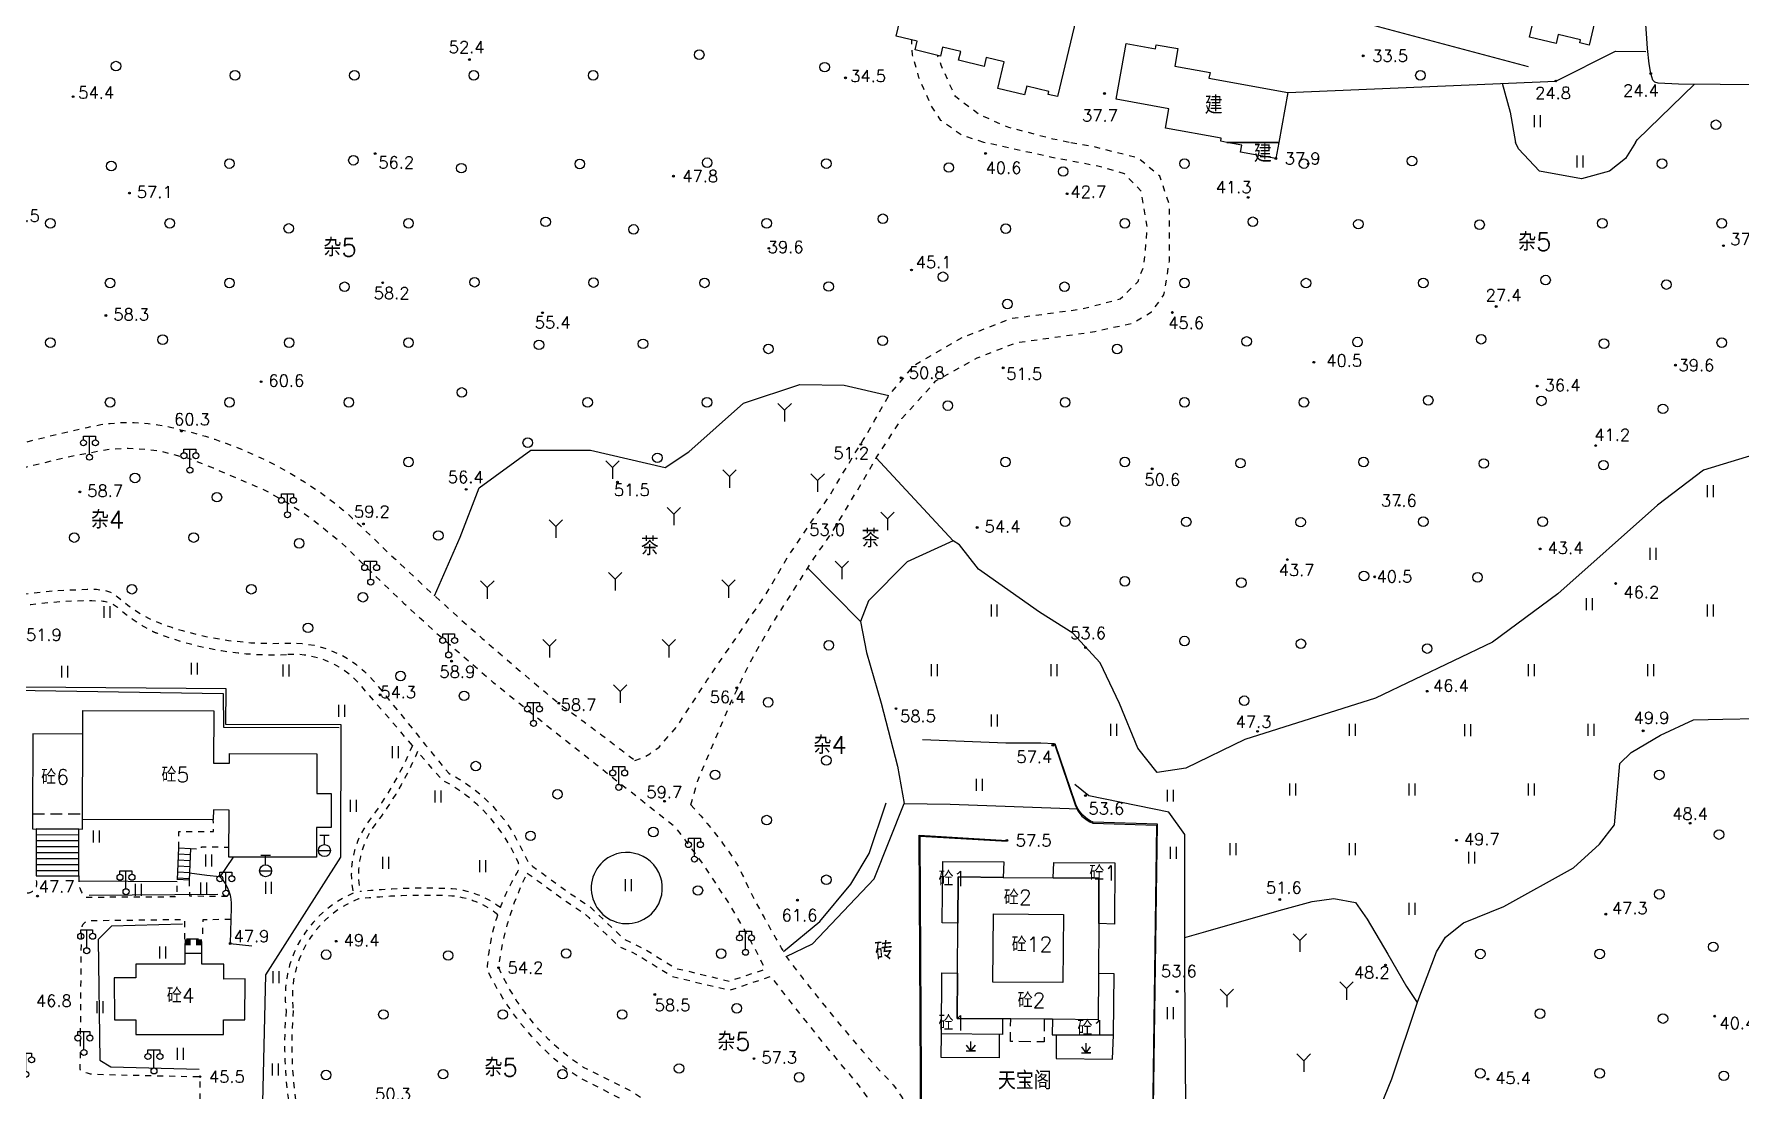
# Model space of a CAD drawing. Extents: x 115374 to 116875, y 149866 to 152432.
# Drawn here: x 115658.3 to 115944.2, y 151841.1 to 152018.1 of the extents above; entities that cross this region are included whole.
import ezdxf
from ezdxf.enums import TextEntityAlignment as Align

# ---------------------------------------------------------------- set-up
doc = ezdxf.new("R2010")
doc.units = 0
doc.header["$MEASUREMENT"] = 0
doc.header["$PDMODE"] = 32
doc.header["$PDSIZE"] = 0.3
doc.linetypes.add('X5', pattern=[3, 2, -1])
doc.linetypes.add('X6', pattern=[2, 1, -1])
doc.layers.get('0').update_dxf_attribs({"linetype": 'CONTINUOUS'})
for name, color, linetype in [('BOUND', 7, 'CONTINUOUS'), ('DLDW', 14, 'CONTINUOUS'), ('DLSS', 5, 'CONTINUOUS'), ('DMTZ', 5, 'CONTINUOUS'), ('GCD', 1, 'CONTINUOUS'), ('GXYZ', 2, 'CONTINUOUS'), ('JMD', 6, 'CONTINUOUS'), ('SXSS', 5, 'CONTINUOUS'), ('YZH', 2, 'CONTINUOUS'), ('ZBTZ', 5, 'CONTINUOUS')]:
    doc.layers.add(name, color=color, linetype=linetype)
doc.styles.add('HZ', font='rs.shx', dxfattribs={"bigfont": 'hztxt.shx'})
doc.linetypes.add('X19', pattern='A,4.5,[145,symbolx.shx,S=1,R=0,X=0,Y=1],4.5,-0.5,[146,symbolx.shx,S=1,R=0,X=0,Y=0],-0.5', length=10)
doc.linetypes.add('X20', pattern='A,4.5,[145,symbolx.shx,S=1,R=0,X=0,Y=0],4.5,-0.5,[146,symbolx.shx,S=1,R=0,X=0,Y=0],-0.5', length=10)
doc.linetypes.add('X33', pattern='A,2,[150,symbolx.shx,S=1,R=0,X=0,Y=1],1e-11', length=2)
doc.linetypes.add('X34', pattern='A,2,[150,symbolx.shx,S=1,R=0,X=0,Y=0],1e-11', length=2)
doc.linetypes.add('X35', pattern='A,2,[4,symbolt.shx,S=1,R=0,X=0,Y=0],2,[28,symbolt.shx,S=1,R=0,X=0,Y=0],1e-11', length=4)
doc.linetypes.add('X36', pattern='A,2,[4,symbolt.shx,S=1,R=180,X=0,Y=0],2,[28,symbolt.shx,S=1,R=180,X=0,Y=0],1e-11', length=4)
doc.linetypes.add('X4', pattern='A,0,-1e-09,[149,symbolx.shx,S=0.15,R=0,X=0,Y=0],-1.6', length=1.6)
doc.linetypes.add('X49', pattern='A,0,[5,symbolt.shx,S=1,R=0,X=0,Y=0],-10', length=10)

# ---------------------------------------------------------------- blocks, each defined once
blk = doc.blocks.new('GC121')
for p, q in [((-0.5, -0.64), (-0.5, 1.36)), ((-0.5, -0.64), (-0.5, 0.86)), ((0.5, -0.64), (0.5, 1.36))]:
    blk.add_line(p, q)
blk = doc.blocks.new('GC122')
blk.add_circle((0, 0), 0.8)
blk = doc.blocks.new('GC097')
for p, q in [((-1, 2.92), (-1, 3.52)), ((-1, 3.52), (1, 3.52)), ((0, 0.52), (0, 3.52)), ((1, 3.52), (1, 2.92))]:
    blk.add_line(p, q)
for centre in [(-1, 2.42), (1, 2.42), (0.01, 0)]:
    blk.add_circle(centre, 0.5)
blk = doc.blocks.new('GC133')
for p, q in [((-0.81, 2.59), (0.79, 2.59)), ((-0.01, 0.99), (-0.01, 2.59)), ((-1.01, -0.01), (0.99, -0.01))]:
    blk.add_line(p, q)
blk.add_circle((-0.01, -0.01), 1)
blk = doc.blocks.new('GC271')
at = {"const_width": 1}
blk.add_lwpolyline([(-0.5, 0), (0.5, 0)], dxfattribs=at)
blk = doc.blocks.new('GC124')
for p, q in [((0, -0.8), (-0.75, 0.2)), ((0, -0.8), (0, 0.8)), ((0, -0.8), (0.75, 0.2)), ((-0.8, -0.8), (0.75, -0.8)), ((0.8, -0.8), (0, -0.8))]:
    blk.add_line(p, q)
blk = doc.blocks.new('GC178')
at = {"linetype": 'Continuous'}
for p, q in [((-1.13, 1.44), (0, 0.31)), ((0, 0.31), (1.13, 1.44)), ((0, 0.31), (0, -1.57))]:
    blk.add_line(p, q, dxfattribs=at)

msp = doc.modelspace()

# ---------------------------------------------------------------- linework, layer by layer
at = {"layer": 'BOUND', "linetype": 'Continuous', "flags": 128}
for points, elevation in [([(115665.83, 151877.12), (115665.82, 151884.94), (115658.65, 151884.95), (115658.68, 151877.11)], 47.82), ([(115682.32, 151876.47), (115682.55, 151881.77), (115684.51, 151881.67), (115684.28, 151876.36)], 47.84)]:
    msp.add_lwpolyline(points, close=True, dxfattribs=dict(at, elevation=elevation))
at = {"layer": 'DLSS', "linetype": 'X6', "flags": 128}
for points, elevation in [([(115817.4, 152000), (115813.63, 152001.23), (115810.24, 152003.68), (115808.75, 152005.89), (115807.34, 152008.99), (115806.54, 152010.88), (115805.45, 152014.67), (115805.33, 152017.16)], 58.98), ([(115831.69, 152000), (115829, 152000.55), (115821.62, 152002.49), (115816.75, 152004.58), (115812.65, 152007.67), (115810.28, 152012.92), (115809.67, 152014.59)], 58.39), ([(115758.95, 151896.45), (115760.4, 151896.93), (115761.44, 151897.54), (115763.02, 151898.67), (115765.89, 151901.96), (115771.03, 151909.84), (115780.83, 151924.14), (115784.61, 151930.59), (115788.74, 151936.7), (115791.25, 151940.28), (115795.55, 151947.44), (115797.17, 151950.04), (115799.13, 151953.4), (115801.52, 151957.58), (115805.81, 151962.71), (115813.81, 151967.31), (115822.03, 151970.5), (115833.85, 151972.09), (115840.28, 151973.78), (115843.25, 151976.67), (115844.24, 151979.33), (115844.82, 151985.63), (115843.79, 151991.81), (115841, 151994.73), (115836.52, 151996.02), (115828.81, 151997.48), (115817.4, 152000)], 58.98), ([(115768.34, 151888.99), (115769.44, 151892.89), (115774.99, 151906.04), (115778.14, 151912.65), (115781.62, 151918.77), (115788.94, 151930.26), (115791.91, 151934.52), (115793.68, 151937.44), (115796.8, 151942.66), (115799.4, 151947.16), (115803.71, 151953.75), (115809.39, 151960.05), (115816.28, 151963.88), (115822.83, 151966.43), (115836.04, 151968.31), (115842.28, 151969.71), (115845.52, 151971.58), (115847.59, 151974.45), (115848.52, 151980.09), (115848.5, 151989.53), (115846.9, 151994.32), (115843.27, 151997.37), (115835.66, 151999.3), (115831.69, 152000)], 58.39), ([(115682.55, 151881.77), (115682.55, 151884.51), (115686.42, 151884.55), (115688.39, 151884.5), (115688.33, 151886.53)], 47.84), ([(115684.51, 151881.67), (115686.35, 151881.62), (115686.36, 151881.98), (115690.95, 151881.92)], 48.24), ([(115684.28, 151876.36), (115684.34, 151873.74), (115691.19, 151873.67)], 48.24)]:
    msp.add_lwpolyline(points, dxfattribs=dict(at, elevation=elevation))
for points, elevation in [([(115585.4, 151974.2), (115597.13, 151952.57, 0.185849), (115620.93, 151943.41, 0.02104), (115633.55, 151942.65, -0.033672), (115669.49, 151952.72, -0.101047), (115682.16, 151952.04, -0.098009), (115706.38, 151941.25, -0.039452), (115712.82, 151935.9, 0.021082), (115746.2, 151906.02, -0.007992), (115758.95, 151896.45, -0.047387)], 58.39), ([(115600.53, 151900.99, 0.113454), (115612.92, 151914.35, 0.057936), (115637.86, 151917.56, 0.025233), (115646.31, 151920.12, -0.07896), (115669.47, 151923.19, -0.163772), (115672.42, 151921.98, 0.056404), (115677.93, 151918.18, 0.045463), (115678.97, 151917.75, 0.103665), (115700.84, 151914.19, 7.722329)], 52.62), ([(115721.68, 151898.95), (115713.45, 151908.52, 0.243606), (115700.84, 151914.19, -0.658086)], 52.62), ([(115721.68, 151898.95, -0.063189), (115714.42, 151886.35, 0.214561), (115711.79, 151874.17, 0.223522)], 54), ([(115722.55, 151897.93, -0.060601), (115715.39, 151885.63, 0.213603), (115712.95, 151874.46, 0.223382)], 54), ([(115736.42, 151871.77, -0.045767), (115739.21, 151877.58, 0.232459), (115739.44, 151879.28, 0.174275), (115726.65, 151893.16), (115722.55, 151897.93, 0.243606)], 52.62), ([(115768.34, 151888.99, -0.047387), (115776.45, 151878.45, 0.024869), (115781.25, 151868.94, -0.001923), (115784.3, 151863.58, 0.020923), (115800.19, 151844.2, -0.17624), (115805.91, 151833.86, 0.004799), (115806.23, 151802.7), (115806.68, 151802.59, 0.103758)], 58.39), ([(115636.11, 151886.5), (115636.11, 151884.58), (115640.01, 151884.58), (115640.44, 151875.14), (115657.14, 151874.24, 0.46983), (115658.75, 151876.1), (115658.68, 151877.11)], 49.66), ([(115665.83, 151877.12), (115665.82, 151876.19, 0.222207), (115666.93, 151873.53), (115682.23, 151873.62), (115682.32, 151876.47)], 47.84), ([(115711.79, 151874.17, 0.33477), (115700.53, 151854.55, 0.344621)], 54.03), ([(115735.99, 151870.57, 0.172495), (115727.1, 151873.77, 0.035753), (115712.63, 151873.22, 0.343535), (115701.73, 151854.51)], 54.03), ([(115736.42, 151871.77, 0.164907), (115727.12, 151874.97, 0.034605), (115712.95, 151874.46, 0.343647)], 54.03), ([(115683.55, 151866.48), (115683.59, 151869.75), (115667.7, 151869.55, 0.426836), (115666.19, 151867.94), (115665.99, 151844.67, 0.153034), (115668.85, 151843.84), (115686.1, 151843.45), (115686.06, 151839.35)], 46.36), ([(115789.98, 151790.47, -0.086861), (115779.75, 151806.99, -0.040391), (115786, 151821.61, 0.240161), (115779.93, 151830.48, 0.045281), (115764.18, 151836.34, -0.054988), (115757.15, 151839.44), (115749.36, 151843.45), (115747.52, 151844.71, -0.114483), (115734.25, 151861.33, -0.066939), (115735.99, 151870.57, 0.232459)], 52.62), ([(115700.53, 151854.55, 0.100708), (115703.59, 151827.9, -0.11618), (115704.51, 151813.84, -0.115468)], 48.21), ([(115701.73, 151854.51, 0.100992), (115704.73, 151828.26, -0.114868), (115705.73, 151813.81, -0.115554)], 48.21)]:
    msp.add_lwpolyline(points, format="xyb", dxfattribs=dict(at, elevation=elevation))
at = {"layer": 'DLSS', "linetype": 'X6', "elevation": 52.62, "flags": 128}
for points in [[(115601.06, 151903.71), (115602.57, 151904.77), (115604.28, 151906.15), (115605.88, 151907.65), (115607.21, 151909.07), (115608.36, 151910.47), (115609.72, 151912.37), (115610.84, 151914.23), (115611.53, 151915.52), (115611.81, 151916.04), (115613.63, 151916.1), (115615.5, 151916.19), (115617.55, 151916.33), (115620.03, 151916.53), (115624.54, 151917.03), (115628.99, 151917.69), (115633.42, 151918.51), (115638.55, 151919.68), (115642.55, 151920.82), (115646.15, 151922.02), (115648.91, 151922.79), (115653.24, 151923.76), (115656.31, 151924.29), (115661.8, 151924.91), (115667.22, 151925.12), (115668.76, 151925.11), (115670.27, 151924.94), (115671.12, 151924.62), (115672.23, 151923.91), (115674.02, 151922.46), (115675.66, 151921.33), (115677.46, 151920.26), (115679.41, 151919.42), (115681.37, 151918.74), (115683.16, 151918.19), (115687.1, 151917.2), (115690.89, 151916.54), (115694.63, 151916.16), (115698.07, 151916.04), (115701.12, 151916.11), (115703.22, 151916.04), (115705.25, 151915.73), (115707.53, 151915.09), (115709.8, 151914.1), (115710.91, 151913.47), (115712.22, 151912.57), (115713.69, 151911.35), (115715.14, 151909.84), (115715.97, 151908.82), (115717.24, 151907.25), (115719.18, 151904.86), (115720.93, 151902.7), (115722.31, 151900.99), (115723.9, 151899.02), (115725.91, 151896.55), (115727.17, 151894.99), (115727.79, 151894.28), (115729.66, 151893.24), (115731.39, 151892.08), (115733.15, 151890.7), (115734.87, 151889.07), (115737.13, 151886.44), (115738.54, 151884.37), (115740.4, 151880.75), (115741.15, 151879.19), (115741.85, 151878.68), (115743.88, 151877.21), (115746.55, 151875.27), (115748.17, 151874.1), (115750.03, 151872.86), (115751.48, 151871.88), (115752.7, 151870.72), (115754.03, 151869.45), (115756.67, 151866.94), (115757.14, 151866.49), (115760.92, 151864.62), (115763.33, 151863.13), (115765.73, 151861.64), (115766.02, 151861.53), (115767.4, 151861.26), (115769.91, 151860.61), (115770.87, 151860.39), (115772.68, 151859.96), (115774.81, 151859.46), (115780.32, 151861.31), (115780.79, 151861.47), (115780.12, 151862.82), (115779.01, 151865), (115777.28, 151868.16), (115774.79, 151872.39), (115770.86, 151878.39), (115769.01, 151880.98), (115767.39, 151883.14), (115765.86, 151885.1), (115764.25, 151886.39), (115759.82, 151889.91), (115752.43, 151895.77), (115744.21, 151902.23), (115735.28, 151909.45), (115726.04, 151917.45), (115720.38, 151922.64), (115714.18, 151928.61), (115709.83, 151932.89), (115704.19, 151937.33), (115700.73, 151939.59), (115696.79, 151941.8), (115688.36, 151945.4), (115684.38, 151946.97), (115679.53, 151948.22), (115677.4, 151948.52), (115674.09, 151948.7), (115670.87, 151948.55), (115664.3, 151947.32), (115657.81, 151945.77), (115649.59, 151943.56), (115642.2, 151941.32), (115635.79, 151939.17), (115628.45, 151936.49), (115623.74, 151934.57), (115619.83, 151931.63), (115614, 151926.37), (115609.14, 151921.63), (115606.33, 151918.72), (115603.38, 151914.73), (115602.2, 151911.83), (115601.4, 151908.65), (115601.08, 151905.9), (115601.05, 151904.39), (115601.06, 151903.91)], [(115740.93, 151877.55), (115742.54, 151876.38), (115744.95, 151874.63), (115746.53, 151873.49), (115747.66, 151872.69), (115748.89, 151871.87), (115750.54, 151870.77), (115751.22, 151870.13), (115752.91, 151868.52), (115754.16, 151867.33), (115755.07, 151866.46), (115756.32, 151865.27), (115757.49, 151864.74), (115759.25, 151863.94), (115761.53, 151862.53), (115763.22, 151861.49), (115765.28, 151860.22), (115766.19, 151860), (115768.35, 151859.49), (115770.09, 151859.08), (115772.51, 151858.51), (115774.88, 151857.95), (115776.09, 151858.36), (115778.02, 151859.01), (115779.88, 151859.64), (115781.71, 151860.25), (115782.86, 151858.75), (115786.38, 151854.23), (115790.85, 151848.67), (115793.21, 151845.82), (115796.31, 151842.16), (115797.81, 151840.07), (115799.14, 151837.16), (115799.75, 151834.52), (115799.89, 151832.39), (115799.77, 151828.13), (115799.49, 151824.15), (115798.86, 151818.74), (115798.23, 151814.9), (115796.98, 151809.1), (115795.39, 151803.37), (115793.36, 151797.45), (115792.2, 151794.53), (115791.15, 151792.09), (115789.4, 151793.92), (115787.27, 151796.53), (115785.5, 151799.18), (115784.08, 151801.75), (115782.95, 151804.26), (115782.03, 151806.81), (115782.71, 151808.86), (115783.81, 151811.84), (115785.4, 151815.62), (115786.47, 151817.89), (115787.57, 151820.06), (115788.18, 151821.19), (115788.07, 151822.51), (115786.97, 151826.19), (115785.41, 151828.7), (115782.53, 151831.36), (115780.75, 151832.37), (115779.41, 151832.97), (115777.92, 151833.62), (115775.85, 151834.46), (115773.09, 151835.5), (115771.27, 151836.13), (115768.18, 151837.11), (115765.99, 151837.73), (115764.03, 151838.24), (115762.68, 151838.64), (115760.14, 151839.78), (115758.13, 151841.13), (115755.41, 151842.49), (115750.36, 151845.01), (115748.33, 151846.39), (115746.36, 151847.98), (115744.49, 151849.7), (115742.84, 151851.42), (115741.56, 151852.9), (115740.14, 151854.75), (115739.09, 151856.28), (115737.89, 151858.24), (115736.7, 151860.49), (115736.13, 151861.71), (115736.38, 151863.4), (115736.85, 151865.91), (115737.25, 151867.61), (115737.64, 151869.05), (115738.18, 151870.81), (115738.82, 151872.67), (115739.44, 151874.25), (115740.01, 151875.6), (115740.51, 151876.69)]]:
    msp.add_lwpolyline(points, close=True, dxfattribs=at)
at = {"layer": 'DLSS', "linetype": 'X6', "flags": 128}
msp.add_lwpolyline([(115691.28, 151869.81), (115686.6, 151869.72), (115686.47, 151866.46)], dxfattribs=at)
at = {"layer": 'DMTZ', "linetype": 'X35', "flags": 128}
msp.add_lwpolyline([(115882.65, 152019.66), (115908.62, 152012.74)], dxfattribs=at)
at = {"layer": 'DMTZ', "linetype": 'X33', "elevation": 36.93, "flags": 128}
msp.add_lwpolyline([(115868.33, 152008.35), (115913.22, 152010.28), (115923.25, 152015.29), (115928.33, 152015.2)], dxfattribs=at)
at = {"layer": 'DMTZ', "linetype": 'X36', "flags": 128}
msp.add_lwpolyline([(115616.15, 151902.78), (115630.25, 151902.56), (115630.39, 151908.61), (115689.98, 151907.67), (115690.05, 151902.03), (115709.42, 151901.95)], dxfattribs=at)
at = {"layer": 'DMTZ', "linetype": 'X34', "elevation": 57.43, "flags": 128}
msp.add_lwpolyline([(115829.25, 151899.2), (115826.98, 151899.34), (115821.13, 151899.32), (115807.12, 151899.9)], dxfattribs=at)
at = {"layer": 'DMTZ', "linetype": 'X36', "flags": 128}
for points, elevation in [([(115845, 151794.02), (115845.81, 151834.35), (115846.51, 151885.73), (115835.73, 151886.08, -0.197923), (115832.86, 151889.04), (115829.39, 151899.24)], 57.43), ([(115691.66, 151880.21), (115689.45, 151876.92, -0.210049), (115691.33, 151871.79), (115691.18, 151865.76), (115694.77, 151865.35)], 50.16)]:
    msp.add_lwpolyline(points, format="xyb", dxfattribs=dict(at, elevation=elevation))
at = {"layer": 'DMTZ', "linetype": 'X34', "flags": 128}
for points in [[(115850.07, 151802.72), (115851.26, 151838.4), (115851.1, 151861.43), (115851.1, 151884.02), (115848.44, 151887.78), (115835.01, 151890.5), (115832.68, 151892.4)], [(115783.83, 151864.4), (115789.92, 151869.42), (115795.12, 151875.68), (115798.19, 151880.83), (115801.04, 151889.32)]]:
    msp.add_lwpolyline(points, dxfattribs=at)
at = {"layer": 'DMTZ', "linetype": 'X36', "elevation": 54.97, "flags": 128}
msp.add_lwpolyline([(115807.19, 151803.21), (115806.74, 151883.76), (115821.33, 151882.88)], dxfattribs=at)
at = {"layer": 'DMTZ', "linetype": 'X35', "elevation": 56.59, "flags": 128}
msp.add_lwpolyline([(115755.9, 151880.76, 1.778353), (115763.46, 151873.94, 0.562318), (115755.9, 151880.76, 3.741764)], format="xyb", close=True, dxfattribs=at)
at = {"layer": 'DMTZ', "linetype": 'X35', "flags": 128}
for points, elevation in [([(115689.45, 151876.92), (115687.27, 151877.18), (115684.33, 151877.53)], 50.16), ([(115682.3, 151876.11), (115665.82, 151876.19)], 48.49)]:
    msp.add_lwpolyline(points, dxfattribs=dict(at, elevation=elevation))
at = {"layer": 'GCD', "linetype": 'Continuous'}
for p in [(115731.24, 152013.87, 52.39), (115880.99, 152014.5, 33.45), (115794.25, 152010.82, 34.51), (115929.15, 152011.53, 24.37), (115837.63, 152008.18, 37.73), (115913.22, 152010.28, 24.83), (115664.84, 152007.66, 54.36), (115715.46, 151998.12, 56.22), (115817.71, 151998.15, 40.65), (115866.33, 151997.3, 37.87), (115765.41, 151994.33, 47.8), (115674.28, 151991.51, 57.09), (115831.36, 151991.39, 42.73), (115861.7, 151990.78, 41.3), (115781.42, 151982.25, 39.63), (115941.32, 151982.69, 37.11), (115716.71, 151976.48, 58.18), (115805.31, 151978.62, 45.09), (115670.34, 151970.99, 58.29), (115743.49, 151971.45, 55.4), (115849, 151971.49, 45.59), (115903.25, 151972.5, 27.37), (115820.67, 151962.22, 51.52), (115872.7, 151963.15, 40.54), (115933.28, 151962.66, 39.59), (115696.33, 151959.9, 60.59), (115803.58, 151960.54, 50.82), (115910.13, 151959.16, 36.4), (115683.01, 151951.62, 60.34), (115796.82, 151949.4, 51.16), (115919.92, 151949.19, 41.23), (115845.63, 151945.29, 50.59), (115756.03, 151943.08, 51.51), (115665.98, 151941.43, 58.69), (115730.69, 151941.86, 56.43), (115887.01, 151939.18, 37.58), (115713.48, 151936.07, 59.19), (115792.8, 151936.01, 53.04), (115816.31, 151935.46, 54.45), (115910.62, 151931.87, 43.44), (115868.26, 151930.09, 43.69), (115882.9, 151927.2, 40.54), (115923.27, 151926.08, 46.18), (115834.47, 151915.34, 53.64), (115728.25, 151913.07, 58.87), (115776.04, 151908.61, 56.35), (115891.71, 151908.03, 46.41), (115716.27, 151907.43, 54.25), (115746.2, 151906.02, 58.66), (115802.7, 151905.12, 58.52), (115863.28, 151901.31, 47.28), (115927.87, 151901.4, 49.91), (115828.97, 151898.99, 57.43), (115763.94, 151889.6, 59.68), (115834.43, 151890.54, 53.61), (115935.74, 151885.91, 48.36), (115821.27, 151883.04, 57.54), (115896.6, 151883.06, 49.66), (115658.88, 151873.71, 47.67), (115786.19, 151873.02, 61.55), (115866.99, 151873.14, 51.57), (115921.61, 151870.68, 47.26), (115691.18, 151865.76, 47.93), (115708.93, 151866.13, 49.44), (115884.72, 151862.15, 48.2), (115736.13, 151861.71, 54.21), (115762.29, 151857.22, 58.45), (115849.79, 151857.71, 53.57), (115939.86, 151853.58, 40.42), (115778.92, 151846.48, 57.32), (115686.1, 151843.45, 45.53), (115901.85, 151843.05, 45.4)]:
    msp.add_point(p, dxfattribs=at)
at = {"layer": 'JMD', "linetype": 'Continuous', "flags": 128}
for points in [[(115922.2, 152030.58), (115918.82, 152016.31), (115917.24, 152016.69), (115917.36, 152017.17), (115913.66, 152018.05), (115913.32, 152016.59), (115908.84, 152017.65), (115909.9, 152022.13)], [(115833.14, 152021.93), (115829.75, 152007.67), (115828.18, 152008.04), (115828.29, 152008.53), (115824.6, 152009.4), (115824.25, 152007.94), (115819.78, 152009.01), (115820.84, 152013.48), (115817.82, 152014.2), (115817.48, 152012.74), (115813.19, 152013.75), (115813.54, 152015.21), (115810.52, 152015.93), (115810.18, 152014.47), (115805.9, 152015.49), (115806.24, 152016.95), (115802.74, 152017.78), (115804.29, 152024.41)]]:
    msp.add_lwpolyline(points, dxfattribs=at)
for points in [[(115858.15, 152000), (115857.1, 152000.19), (115857.19, 152000.68), (115847.84, 152002.37), (115848.43, 152005.62), (115839.57, 152007.22), (115841.26, 152016.57), (115846.18, 152015.68), (115846.3, 152016.37), (115849.94, 152015.71), (115849.41, 152012.76), (115855.32, 152011.69), (115855.14, 152010.74), (115868.33, 152008.35), (115866.82, 152000)], [(115866.82, 152000), (115866.33, 151997.3), (115860.43, 151998.37), (115860.64, 151999.55), (115858.15, 152000)], [(115666.42, 151886.49), (115666.46, 151900.86), (115666.47, 151904.82), (115688.41, 151904.76), (115688.39, 151896), (115691.07, 151896), (115691.07, 151897.6), (115705.69, 151897.55), (115705.67, 151890.92), (115708.09, 151890.92), (115708.06, 151885.18), (115705.64, 151885.18), (115705.64, 151880.21), (115690.95, 151880.21), (115690.98, 151888.13), (115688.34, 151888.14), (115688.33, 151886.53)], [(115658.08, 151900.89), (115658.04, 151886.49), (115658.03, 151884.95), (115666.41, 151884.94), (115666.42, 151886.49), (115666.46, 151900.86)], [(115813.07, 151869.16), (115810.44, 151869.24), (115810.54, 151879.52), (115820.77, 151879.42), (115820.68, 151876.84), (115813.14, 151876.91)], [(115829.06, 151876.76), (115829.15, 151879.34), (115839.39, 151879.28), (115839.29, 151869.02), (115836.67, 151869.1), (115836.71, 151876.71)], [(115813.14, 151876.91), (115820.68, 151876.84), (115829.06, 151876.76), (115836.71, 151876.71), (115836.67, 151869.1), (115836.64, 151860.73), (115836.56, 151852.99), (115828.9, 151853.07), (115827.54, 151853.08), (115821.92, 151853.12), (115820.56, 151853.13), (115812.95, 151853.18), (115812.99, 151860.79), (115813.07, 151869.16)], [(115819.02, 151870.71), (115830.75, 151870.61), (115830.65, 151859.2), (115818.93, 151859.29)], [(115683.54, 151864.08), (115683.54, 151862.27), (115675.35, 151862.28), (115675.35, 151859.99), (115671.75, 151859.98), (115671.77, 151852.95), (115675.35, 151852.96), (115675.35, 151850.5), (115690.06, 151850.49), (115690.05, 151852.95), (115693.63, 151852.96), (115693.65, 151859.82), (115690.07, 151859.81), (115690.07, 151862.27), (115686.42, 151862.27), (115686.43, 151864.07)], [(115820.56, 151853.13), (115820.54, 151850.54), (115810.31, 151850.63), (115810.37, 151860.87), (115812.99, 151860.79), (115812.95, 151853.18)], [(115828.9, 151853.07), (115828.88, 151850.48), (115839.15, 151850.43), (115839.26, 151860.65), (115836.64, 151860.73), (115836.56, 151852.99)]]:
    msp.add_lwpolyline(points, close=True, dxfattribs=at)
at = {"layer": 'JMD', "linetype": 'X5', "flags": 128}
msp.add_lwpolyline([(115658.04, 151887.49), (115666.42, 151887.5)], dxfattribs=at)
at = {"layer": 'SXSS', "linetype": 'Continuous', "flags": 128}
msp.add_lwpolyline([(115947.42, 152009.62), (115940.79, 152009.69), (115933.82, 152009.78), (115930.4, 152009.94), (115929.82, 152010.1), (115929.5, 152010.42), (115929.15, 152011.53), (115928.89, 152013.18), (115928.61, 152015.74), (115928.48, 152017.39), (115928.35, 152019.83), (115928.98, 152026.4), (115931.91, 152034.59), (115934.29, 152039.32), (115936.89, 152044.47), (115938.44, 152047.95), (115939.16, 152049.39), (115939.62, 152049.83), (115940.63, 152050.18), (115942.54, 152050.3), (115950.07, 152049.69)], dxfattribs=at)
at = {"layer": 'YZH', "linetype": 'Continuous'}
for p, q in [((115665.82, 151883.94, 47.82), (115658.66, 151883.95, 47.82)), ((115665.82, 151882.94, 47.82), (115658.66, 151882.94, 47.82)), ((115665.83, 151881.94, 47.82), (115658.66, 151881.94, 47.82)), ((115665.83, 151880.94, 47.82), (115658.67, 151880.94, 47.82)), ((115665.83, 151879.94, 47.82), (115658.67, 151879.94, 47.82)), ((115682.46, 151879.77, 47.84), (115684.42, 151879.67, 47.84)), ((115682.51, 151880.77, 47.84), (115684.47, 151880.67, 47.84)), ((115665.83, 151878.94, 47.82), (115658.67, 151878.93, 47.82)), ((115665.83, 151877.94, 47.82), (115658.68, 151877.93, 47.82)), ((115682.33, 151876.77, 47.84), (115684.29, 151876.67, 47.84)), ((115682.38, 151877.77, 47.84), (115684.34, 151877.67, 47.84)), ((115682.42, 151878.77, 47.84), (115684.38, 151878.67, 47.84))]:
    msp.add_line(p, q, dxfattribs=at)
at = {"layer": 'YZH', "linetype": 'X19', "elevation": 55.22, "flags": 128}
msp.add_lwpolyline([(115701.97, 151786.2), (115702.54, 151808.26), (115695.9, 151808.27), (115697.11, 151860.49), (115709.69, 151880.24), (115709.77, 151902.39), (115690.44, 151902.44), (115690.5, 151908.46), (115630, 151908.95), (115629.93, 151902.99), (115615.76, 151903.17), (115615.58, 151888.98), (115605.02, 151876.76), (115604.98, 151866.89)], dxfattribs=at)
at = {"layer": 'YZH', "linetype": 'X20', "elevation": 57.43, "flags": 128}
msp.add_lwpolyline([(115829.25, 151899.2), (115832.72, 151888.99, 0.22569), (115835.7, 151885.93), (115846.35, 151885.59), (115845.36, 151811.57), (115844.85, 151794.03)], format="xyb", dxfattribs=at)
at = {"layer": 'YZH', "linetype": 'Continuous', "flags": 128}
for points, elevation in [([(115665.83, 151877.12), (115665.82, 151884.94), (115658.65, 151884.95), (115658.68, 151877.11)], 47.82), ([(115682.32, 151876.47), (115682.55, 151881.77), (115684.51, 151881.67), (115684.28, 151876.36)], 47.84)]:
    msp.add_lwpolyline(points, dxfattribs=dict(at, elevation=elevation))
at = {"layer": 'YZH', "linetype": 'X20', "elevation": 54.97, "flags": 128}
msp.add_lwpolyline([(115807.04, 151803.21), (115806.59, 151883.93), (115821.27, 151883.04)], dxfattribs=at)
at = {"layer": 'YZH', "linetype": 'X5', "flags": 128}
for points, elevation in [([(115686.43, 151864.07), (115686.43, 151866.48), (115683.55, 151866.48), (115683.54, 151864.08)], 46.91), ([(115827.54, 151853.08), (115827.51, 151849.29), (115821.89, 151849.33), (115821.92, 151853.12)], 57.91)]:
    msp.add_lwpolyline(points, dxfattribs=dict(at, elevation=elevation))
at = {"layer": 'ZBTZ', "linetype": 'X4', "flags": 128}
for points in [[(115904.27, 152009.9), (115905.6, 152005.04), (115906.49, 152000)], [(115926.58, 152000), (115926.87, 152000.43), (115936.46, 152009.74)], [(115926.58, 152000), (115924.92, 151997.29), (115922.21, 151995.17), (115917.52, 151993.91), (115910.53, 151995.16), (115906.97, 151998.9), (115906.49, 152000)], [(116000, 151780.7), (115993.33, 151775.54), (115984.99, 151769.75), (115972.22, 151763.34), (115966.86, 151762.13), (115956.81, 151764.35), (115947.81, 151767.06), (115932.78, 151773.8), (115918.62, 151783.16), (115903.71, 151790.37), (115882.63, 151803.44), (115879.92, 151807.97), (115878.36, 151816.95), (115878.72, 151822.67), (115880.46, 151830.09), (115885.75, 151843.07), (115890.13, 151856.09), (115893.25, 151864.34), (115894.77, 151866.82), (115897.77, 151869.22), (115904.53, 151871.98), (115916.19, 151878.45), (115920.58, 151882.41), (115923.1, 151885.65), (115923.95, 151895.93), (115925.86, 151897.77), (115930.76, 151900.68), (115936.29, 151903.23), (115941.25, 151903.34), (115946.99, 151903.48), (115952.52, 151906.48), (115957.1, 151912.16), (115960.9, 151925.02), (115963.38, 151933.04), (115965.49, 151939.85), (115961.4, 151947.48), (115955.99, 151948.51), (115948.43, 151948.28), (115937.99, 151945.05), (115930.26, 151939.22), (115913.6, 151924.37), (115902.66, 151916.24), (115883.01, 151906.89), (115861.13, 151899.96), (115851.24, 151895.14), (115846.44, 151894.4), (115843.23, 151898.47), (115840.16, 151905.98), (115836.93, 151912.8), (115832.31, 151917.74), (115826.73, 151921.28), (115816.51, 151928.46), (115813.34, 151932.56), (115812.26, 151933.22), (115804.58, 151929.71), (115798.09, 151923.17), (115796.74, 151919.7), (115797.78, 151914.52), (115800.23, 151906.02), (115802.98, 151895.45), (115804.06, 151889.22)], [(115812.26, 151933.22), (115799.4, 151947.16)], [(115796.74, 151919.7), (115787.91, 151928.65)], [(115851.1, 151866.77), (115854.59, 151867.79), (115866.88, 151871.28), (115872.44, 151872.79), (115876.05, 151873.3), (115879.67, 151872.61), (115881.65, 151869.86), (115885.09, 151863.98), (115888.21, 151858.53), (115890.02, 151855.9)]]:
    msp.add_lwpolyline(points, dxfattribs=at)
at = {"layer": 'ZBTZ', "linetype": 'X4', "elevation": 58.39, "flags": 128}
msp.add_lwpolyline([(115725.41, 151924.02), (115729.71, 151933.86), (115732.87, 151942.1), (115741.52, 151948.41), (115751.54, 151948.41), (115764.04, 151945.53), (115768.02, 151948.13), (115777.16, 151956.3), (115786.58, 151959.44), (115794.04, 151959.31), (115801.52, 151957.58)], dxfattribs=at)
at = {"layer": 'ZBTZ', "linetype": 'Continuous', "flags": 128}
for points, elevation in [([(115784.3, 151863.58), (115788.69, 151865.69), (115799.02, 151876.6), (115804.06, 151889.22), (115811.76, 151889.1), (115833.21, 151888.32)], 58.39), ([(115820, 151850.55), (115819.97, 151846.62), (115810.28, 151846.68), (115810.31, 151850.63)], 57.91), ([(115829.54, 151850.48), (115829.52, 151846.51), (115838.95, 151846.37), (115839.15, 151850.43)], 57.44)]:
    msp.add_lwpolyline(points, dxfattribs=dict(at, elevation=elevation))
at = {"layer": 'ZBTZ', "linetype": 'X49', "flags": 128}
for points in [[(115667.53, 151873.84), (115689.08, 151874.05)], [(115683.18, 151869.01), (115671.29, 151868.67), (115669.06, 151866.43), (115669.32, 151846.19), (115671.19, 151845.11), (115685.97, 151844.71)]]:
    msp.add_lwpolyline(points, dxfattribs=at)

# ---------------------------------------------------------------- block references
at = {"layer": 'DLDW', "linetype": 'Continuous'}
for p in [(115667.58, 151947.24, 60.3), (115684.41, 151945.08, 60.03), (115700.75, 151937.6, 59.19), (115714.69, 151926.32, 58.74), (115727.76, 151914.11, 58.86), (115741.97, 151902.64, 58.47), (115756.25, 151891.92, 59.06), (115768.93, 151879.9, 59.9), (115673.7, 151874.44, 47.94), (115690.43, 151874.2), (115667.12, 151864.55, 47.26), (115777.49, 151864.28, 60.5), (115666.65, 151847.5, 46.32), (115678.39, 151844.4, 45.87), (115656.9, 151843.85, 46.15)]:
    msp.add_blockref('GC097', p, dxfattribs=at)
at = {"layer": 'GXYZ', "linetype": 'Continuous'}
for p in [(115706.97, 151881.35, 51.52), (115697.11, 151877.95, 51.07)]:
    msp.add_blockref('GC133', p, dxfattribs=at)
at = {"layer": 'YZH', "linetype": 'Continuous'}
for p, rotation in [((115684.06, 151865.96, 40.87), 359.9141666131042), ((115685.93, 151865.96, 42.9), 179.9141666114367)]:
    msp.add_blockref('GC271', p, dxfattribs=dict(at, rotation=rotation))
at = {"layer": 'ZBTZ', "linetype": 'Continuous'}
for name, p in [('GC122', (115769.74, 152014.69)), ('GC122', (115672.03, 152012.78)), ('GC122', (115691.97, 152011.23)), ('GC122', (115711.97, 152011.23)), ('GC122', (115731.97, 152011.23)), ('GC122', (115751.97, 152011.23)), ('GC122', (115790.75, 152012.61)), ('GC122', (115890.56, 152011.23)), ('GC121', (115910.15, 152003.18)), ('GC122', (115940.07, 152002.95)), ('GC122', (115671.24, 151996.04)), ('GC122', (115691.04, 151996.44)), ('GC122', (115711.81, 151997)), ('GC122', (115749.73, 151996.38)), ('GC122', (115771.07, 151996.59)), ('GC122', (115791.04, 151996.44)), ('GC122', (115811.56, 151995.78)), ('GC122', (115851.04, 151996.44)), ('GC122', (115871.04, 151996.44)), ('GC122', (115889.15, 151996.87)), ('GC121', (115917.3, 151996.43)), ('GC122', (115931.04, 151996.44)), ('GC122', (115729.88, 151995.68)), ('GC122', (115830.71, 151995.12)), ('GC122', (115800.5, 151987.2)), ('GC122', (115661.04, 151986.44)), ('GC122', (115681.04, 151986.44)), ('GC122', (115700.97, 151985.58)), ('GC122', (115721.04, 151986.44)), ('GC122', (115744.02, 151986.68)), ('GC122', (115758.74, 151985.42)), ('GC122', (115781.04, 151986.44)), ('GC122', (115821.09, 151985.54)), ('GC122', (115841.04, 151986.44)), ('GC122', (115862.48, 151986.7)), ('GC122', (115880.17, 151986.3)), ('GC122', (115900.47, 151986.21)), ('GC122', (115921.04, 151986.44)), ('GC122', (115941.04, 151986.44)), ('GC122', (115671.04, 151976.44)), ('GC122', (115691.04, 151976.44)), ('GC122', (115710.32, 151975.81)), ('GC122', (115732.1, 151976.56)), ('GC122', (115752.03, 151976.51)), ('GC122', (115770.63, 151976.45)), ('GC122', (115791.43, 151975.84)), ('GC122', (115810.57, 151977.48)), ('GC122', (115830.93, 151975.81)), ('GC122', (115851.04, 151976.44)), ('GC122', (115871.4, 151976.42)), ('GC122', (115891.04, 151976.44)), ('GC122', (115911.53, 151976.93)), ('GC122', (115931.77, 151976.17)), ('GC122', (115821.37, 151972.92)), ('GC122', (115661.04, 151966.44)), ('GC122', (115679.85, 151966.94)), ('GC122', (115701.04, 151966.44)), ('GC122', (115721.04, 151966.44)), ('GC122', (115742.89, 151966.07)), ('GC122', (115760.32, 151966.24)), ('GC122', (115781.33, 151965.39)), ('GC122', (115800.47, 151966.77)), ('GC122', (115839.75, 151965.37)), ('GC122', (115861.45, 151966.65)), ('GC122', (115880.02, 151966.54)), ('GC122', (115900.74, 151967.01)), ('GC122', (115921.32, 151966.27)), ('GC122', (115941.04, 151966.44)), ('GC122', (115671.04, 151956.44)), ('GC122', (115691.04, 151956.44)), ('GC122', (115711.04, 151956.44)), ('GC122', (115729.96, 151958.1)), ('GC122', (115751.04, 151956.44)), ('GC122', (115771.04, 151956.44)), ('GC122', (115811.39, 151955.89)), ('GC122', (115831.04, 151956.44)), ('GC122', (115851.04, 151956.44)), ('GC122', (115871.04, 151956.44)), ('GC122', (115891.87, 151956.78)), ('GC122', (115910.84, 151956.68)), ('GC178', (115784.05, 151954.79)), ('GC122', (115931.19, 151955.35)), ('GC122', (115741.01, 151949.68)), ('GC122', (115762.73, 151947.15)), ('GC122', (115721.04, 151946.44)), ('GC178', (115755.22, 151945.19)), ('GC178', (115774.81, 151943.68)), ('GC122', (115821.04, 151946.44)), ('GC122', (115841.04, 151946.44)), ('GC122', (115860.41, 151946.25)), ('GC122', (115881.04, 151946.44)), ('GC122', (115901.18, 151946.19)), ('GC122', (115921.23, 151945.92)), ('GC122', (115675.21, 151943.77)), ('GC178', (115789.57, 151943.04)), ('GC121', (115939.18, 151941.2)), ('GC122', (115688.94, 151940.54)), ('GC178', (115745.71, 151935.3)), ('GC178', (115765.49, 151937.4)), ('GC178', (115801.27, 151936.6)), ('GC122', (115831.04, 151936.44)), ('GC122', (115851.33, 151936.41)), ('GC122', (115870.49, 151936.36)), ('GC122', (115891.04, 151936.44)), ('GC122', (115911.04, 151936.44)), ('GC122', (115665.04, 151933.78)), ('GC122', (115685.04, 151933.78)), ('GC122', (115726.03, 151934.12)), ('GC122', (115702.72, 151932.81)), ('GC121', (115929.57, 151930.7)), ('GC178', (115755.66, 151926.49)), ('GC178', (115793.62, 151928.39)), ('GC122', (115881.1, 151927.34)), ('GC122', (115900.13, 151927.12)), ('GC122', (115674.7, 151925.12)), ('GC122', (115694.7, 151925.12)), ('GC178', (115734.23, 151925.1)), ('GC178', (115774.65, 151925.26)), ('GC122', (115841.04, 151926.44)), ('GC122', (115860.56, 151926.22)), ('GC121', (115670.57, 151920.95)), ('GC122', (115713.4, 151923.78)), ('GC121', (115819.18, 151921.2)), ('GC121', (115918.87, 151922.24)), ('GC121', (115939.18, 151921.2)), ('GC122', (115704.2, 151918.65)), ('GC178', (115744.65, 151915.26)), ('GC178', (115764.65, 151915.26)), ('GC122', (115791.45, 151915.73)), ('GC122', (115851.04, 151916.44)), ('GC122', (115870.54, 151915.99)), ('GC122', (115891.7, 151915.18)), ('GC121', (115663.47, 151910.95)), ('GC121', (115685.16, 151911.45)), ('GC121', (115700.52, 151911.14)), ('GC122', (115719.71, 151910.59)), ('GC121', (115809.18, 151911.2)), ('GC121', (115829.18, 151911.2)), ('GC121', (115909.18, 151911.2)), ('GC121', (115929.18, 151911.2)), ('GC122', (115730.35, 151907.26)), ('GC178', (115756.5, 151907.66)), ('GC121', (115709.89, 151904.37)), ('GC122', (115781.29, 151906.18)), ('GC122', (115861.04, 151906.44)), ('GC121', (115819.2, 151902.75)), ('GC121', (115839.18, 151901.2)), ('GC121', (115879.18, 151901.2)), ('GC121', (115898.52, 151901.16)), ('GC121', (115919.18, 151901.2)), ('GC121', (115718.85, 151897.47)), ('GC122', (115791.04, 151896.44)), ('GC122', (115732.3, 151895.49)), ('GC122', (115772.4, 151894.02)), ('GC122', (115930.59, 151894.01)), ('GC121', (115726.02, 151890.01)), ('GC122', (115746, 151890.77)), ('GC121', (115816.69, 151891.97)), ('GC121', (115848.67, 151890.17)), ('GC121', (115869.18, 151891.2)), ('GC121', (115889.18, 151891.2)), ('GC121', (115909.18, 151891.2)), ('GC121', (115711.83, 151888.46)), ('GC122', (115762.05, 151884.45)), ('GC122', (115781.04, 151886.44)), ('GC121', (115668.76, 151883.34)), ('GC122', (115741.48, 151883.8)), ('GC121', (115859.18, 151881.2)), ('GC121', (115879.18, 151881.2)), ('GC122', (115940.59, 151884.01)), ('GC121', (115687.57, 151879.29)), ('GC121', (115717.23, 151878.92, 54.03)), ('GC121', (115733.47, 151878.38, 54.03)), ('GC121', (115849.17, 151880.59)), ('GC121', (115899.17, 151879.78)), ('GC121', (115757.87, 151875.18)), ('GC122', (115791.04, 151876.44)), ('GC121', (115675.78, 151874.4)), ('GC121', (115686.75, 151874.61)), ('GC121', (115697.61, 151874.71)), ('GC122', (115769.52, 151874.65)), ('GC122', (115930.59, 151874.01)), ('GC121', (115889.18, 151871.2)), ('GC121', (115679.89, 151863.91)), ('GC178', (115870.36, 151865.93)), ('GC122', (115939.62, 151865.2)), ('GC122', (115707.24, 151863.88)), ('GC122', (115727.68, 151863.75)), ('GC122', (115747.45, 151864.09)), ('GC122', (115773.41, 151864.06)), ('GC122', (115900.59, 151864.01)), ('GC122', (115920.59, 151864.01)), ('GC121', (115698.86, 151859.76)), ('GC178', (115878.17, 151857.89)), ('GC178', (115858.13, 151856.66)), ('GC121', (115669.39, 151854.72)), ('GC122', (115716.83, 151853.86)), ('GC122', (115736.83, 151853.86)), ('GC122', (115756.83, 151853.86)), ('GC122', (115776.03, 151854.9)), ('GC121', (115848.71, 151853.72)), ('GC122', (115910.59, 151854.01)), ('GC122', (115931.19, 151853.18)), ('GC121', (115682.84, 151846.91)), ('GC124', (115815.25, 151848.55)), ('GC124', (115834.56, 151848.25)), ('GC121', (115698.77, 151844.27)), ('GC122', (115766.36, 151844.82)), ('GC178', (115871.01, 151845.81)), ('GC122', (115707.23, 151843.73)), ('GC122', (115726.83, 151843.86)), ('GC122', (115746.83, 151843.86)), ('GC122', (115786.48, 151843.33)), ('GC122', (115900.59, 151844.01)), ('GC122', (115920.59, 151844.01)), ('GC122', (115941.39, 151843.59))]:
    msp.add_blockref(name, p, dxfattribs=at)

# ---------------------------------------------------------------- texts
at = {"layer": 'DLSS', "linetype": 'Continuous', "style": 'HZ'}
msp.add_text('砖', height=3, rotation=5.632, dxfattribs=at).set_placement((115800.68, 151864.67), align=Align.MIDDLE)
at = {"layer": 'GCD', "linetype": 'Continuous', "lineweight": -3, "style": 'HZ'}
for s, p in [('52.4', (115727.78, 152014.96, 52.39)), ('34.5', (115795.03, 152010.12, 34.51)), ('54.4', (115665.71, 152007.34, 54.36)), ('24.8', (115909.78, 152007.27, 24.83)), ('37.7', (115833.88, 152003.49, 37.73)), ('56.2', (115715.98, 151995.64, 56.22)), ('40.6', (115817.71, 151994.75, 40.65)), ('57.1', (115675.52, 151990.68, 57.09)), ('42.7', (115831.93, 151990.73, 42.73)), ('41.3', (115856.28, 151991.49, 41.3)), ('55.5', (115653.27, 151986.7, 55.46)), ('39.6', (115781.22, 151981.46, 39.63)), ('37.1', (115942.47, 151982.77, 37.11)), ('45.1', (115806.01, 151978.93, 45.09)), ('58.2', (115715.21, 151973.74, 58.18)), ('27.4', (115901.49, 151973.4, 27.37)), ('58.3', (115671.58, 151970.16, 58.29)), ('55.4', (115742.19, 151968.83, 55.4)), ('45.6', (115848.31, 151968.74, 45.59)), ('51.5', (115821.18, 151960.23, 51.52)), ('40.5', (115874.79, 151962.43, 40.54)), ('39.6', (115933.8, 151961.66, 39.59)), ('60.6', (115697.57, 151959.07, 60.59)), ('36.4', (115911.37, 151958.33, 36.4)), ('41.2', (115919.7, 151950, 41.23)), ('51.2', (115792.21, 151946.92, 51.16)), ('58.7', (115667.22, 151940.6, 58.69)), ('56.4', (115727.62, 151942.92, 56.43)), ('51.5', (115755.45, 151940.76, 51.51)), ('50.6', (115844.32, 151942.49, 50.59)), ('37.6', (115883.95, 151938.97, 37.58)), ('54.4', (115817.55, 151934.63, 54.45)), ('43.4', (115911.86, 151931.04, 43.44)), ('43.7', (115866.82, 151927.35, 43.69)), ('40.5', (115883.21, 151926.27, 40.54)), ('46.2', (115924.57, 151923.64, 46.18)), ('51.9', (115656.95, 151916.48, 51.94)), ('53.6', (115831.89, 151916.78, 53.64)), ('46.4', (115892.67, 151907.96, 46.41)), ('58.5', (115803.39, 151902.87, 58.52)), ('47.3', (115859.61, 151901.91, 47.28)), ('49.9', (115926.28, 151902.56, 49.91)), ('53.6', (115834.95, 151887.38, 53.61)), ('48.4', (115932.74, 151886.51, 48.36)), ('49.7', (115897.84, 151882.23, 49.66)), ('51.6', (115864.67, 151874.12, 51.57)), ('61.6', (115783.54, 151869.49, 61.55)), ('47.3', (115922.63, 151870.69, 47.26)), ('49.4', (115710.17, 151865.3, 49.44)), ('53.6', (115847.09, 151860.13, 53.57)), ('48.2', (115879.4, 151859.91, 48.2)), ('58.5', (115762.27, 151854.44, 58.45)), ('40.4', (115940.65, 151851.42, 40.42)), ('57.3', (115780.15, 151845.65, 57.32)), ('45.4', (115903.09, 151842.22, 45.4)), ('50.3', (115715.44, 151839.54, 50.3))]:
    msp.add_text(s, height=2, dxfattribs=at).set_placement(p)
at = {"layer": 'GCD', "linetype": 'Continuous', "style": 'HZ'}
for s, p in [('33.5', (115882.49, 152013.5, 33.45)), ('24.4', (115924.5, 152007.7, 24.37)), ('37.9', (115867.83, 151996.3, 37.87)), ('47.8', (115766.91, 151993.33, 47.8)), ('50.8', (115804.85, 151960.38, 50.82)), ('60.3', (115681.76, 151952.59, 60.34)), ('59.2', (115711.89, 151937.12, 59.19)), ('53.0', (115788.17, 151934.09, 53.04)), ('58.9', (115726.22, 151910.27, 58.87)), ('54.3', (115716.31, 151906.87, 54.25)), ('56.4', (115771.49, 151906.06, 56.35)), ('58.7', (115746.52, 151904.77, 58.66)), ('57.4', (115822.88, 151896.02, 57.43)), ('59.7', (115760.89, 151890.11, 59.68)), ('57.5', (115822.77, 151882.04, 57.54)), ('47.7', (115659.09, 151874.31, 47.67)), ('47.9', (115691.72, 151866, 47.93)), ('54.2', (115737.63, 151860.71, 54.21)), ('46.8', (115658.61, 151855.17, 46.8)), ('45.5', (115687.6, 151842.45, 45.53))]:
    msp.add_text(s, height=2, dxfattribs=at).set_placement(p)
at = {"layer": 'JMD', "linetype": 'Continuous', "style": 'HZ'}
for s, height, p in [('建', 3, (115855.92, 152006.41)), ('建', 3, (115864.15, 151998.34)), ('砼6', 2.5, (115661.83, 151893.8)), ('砼5', 2.5, (115681.98, 151894.17)), ('砼1', 2.5, (115812.15, 151876.77)), ('砼1', 2.5, (115837.41, 151877.71)), ('砼2', 2.5, (115823.1, 151873.62)), ('砼12', 2.5, (115825.49, 151865.75)), ('砼4', 2.5, (115682.88, 151857.18)), ('砼2', 2.5, (115825.42, 151856.39)), ('砼1', 2.5, (115812.15, 151852.59)), ('砼1', 2.5, (115835.42, 151851.77)), ('天宝阁', 3, (115824.29, 151842.98))]:
    msp.add_text(s, height=height, dxfattribs=at).set_placement(p, align=Align.MIDDLE)
at = {"layer": 'ZBTZ', "linetype": 'Continuous', "style": 'HZ'}
for s, p in [('杂5', (115909.73, 151983.5)), ('杂5', (115709.59, 151982.55)), ('杂4', (115670.63, 151936.93)), ('茶', (115761.45, 151932.47)), ('茶', (115798.45, 151933.79)), ('杂4', (115791.68, 151899.18)), ('杂5', (115775.56, 151849.48)), ('杂5', (115736.56, 151845.15))]:
    msp.add_text(s, height=3, dxfattribs=at).set_placement(p, align=Align.MIDDLE)

doc.saveas('drawing.dxf')
